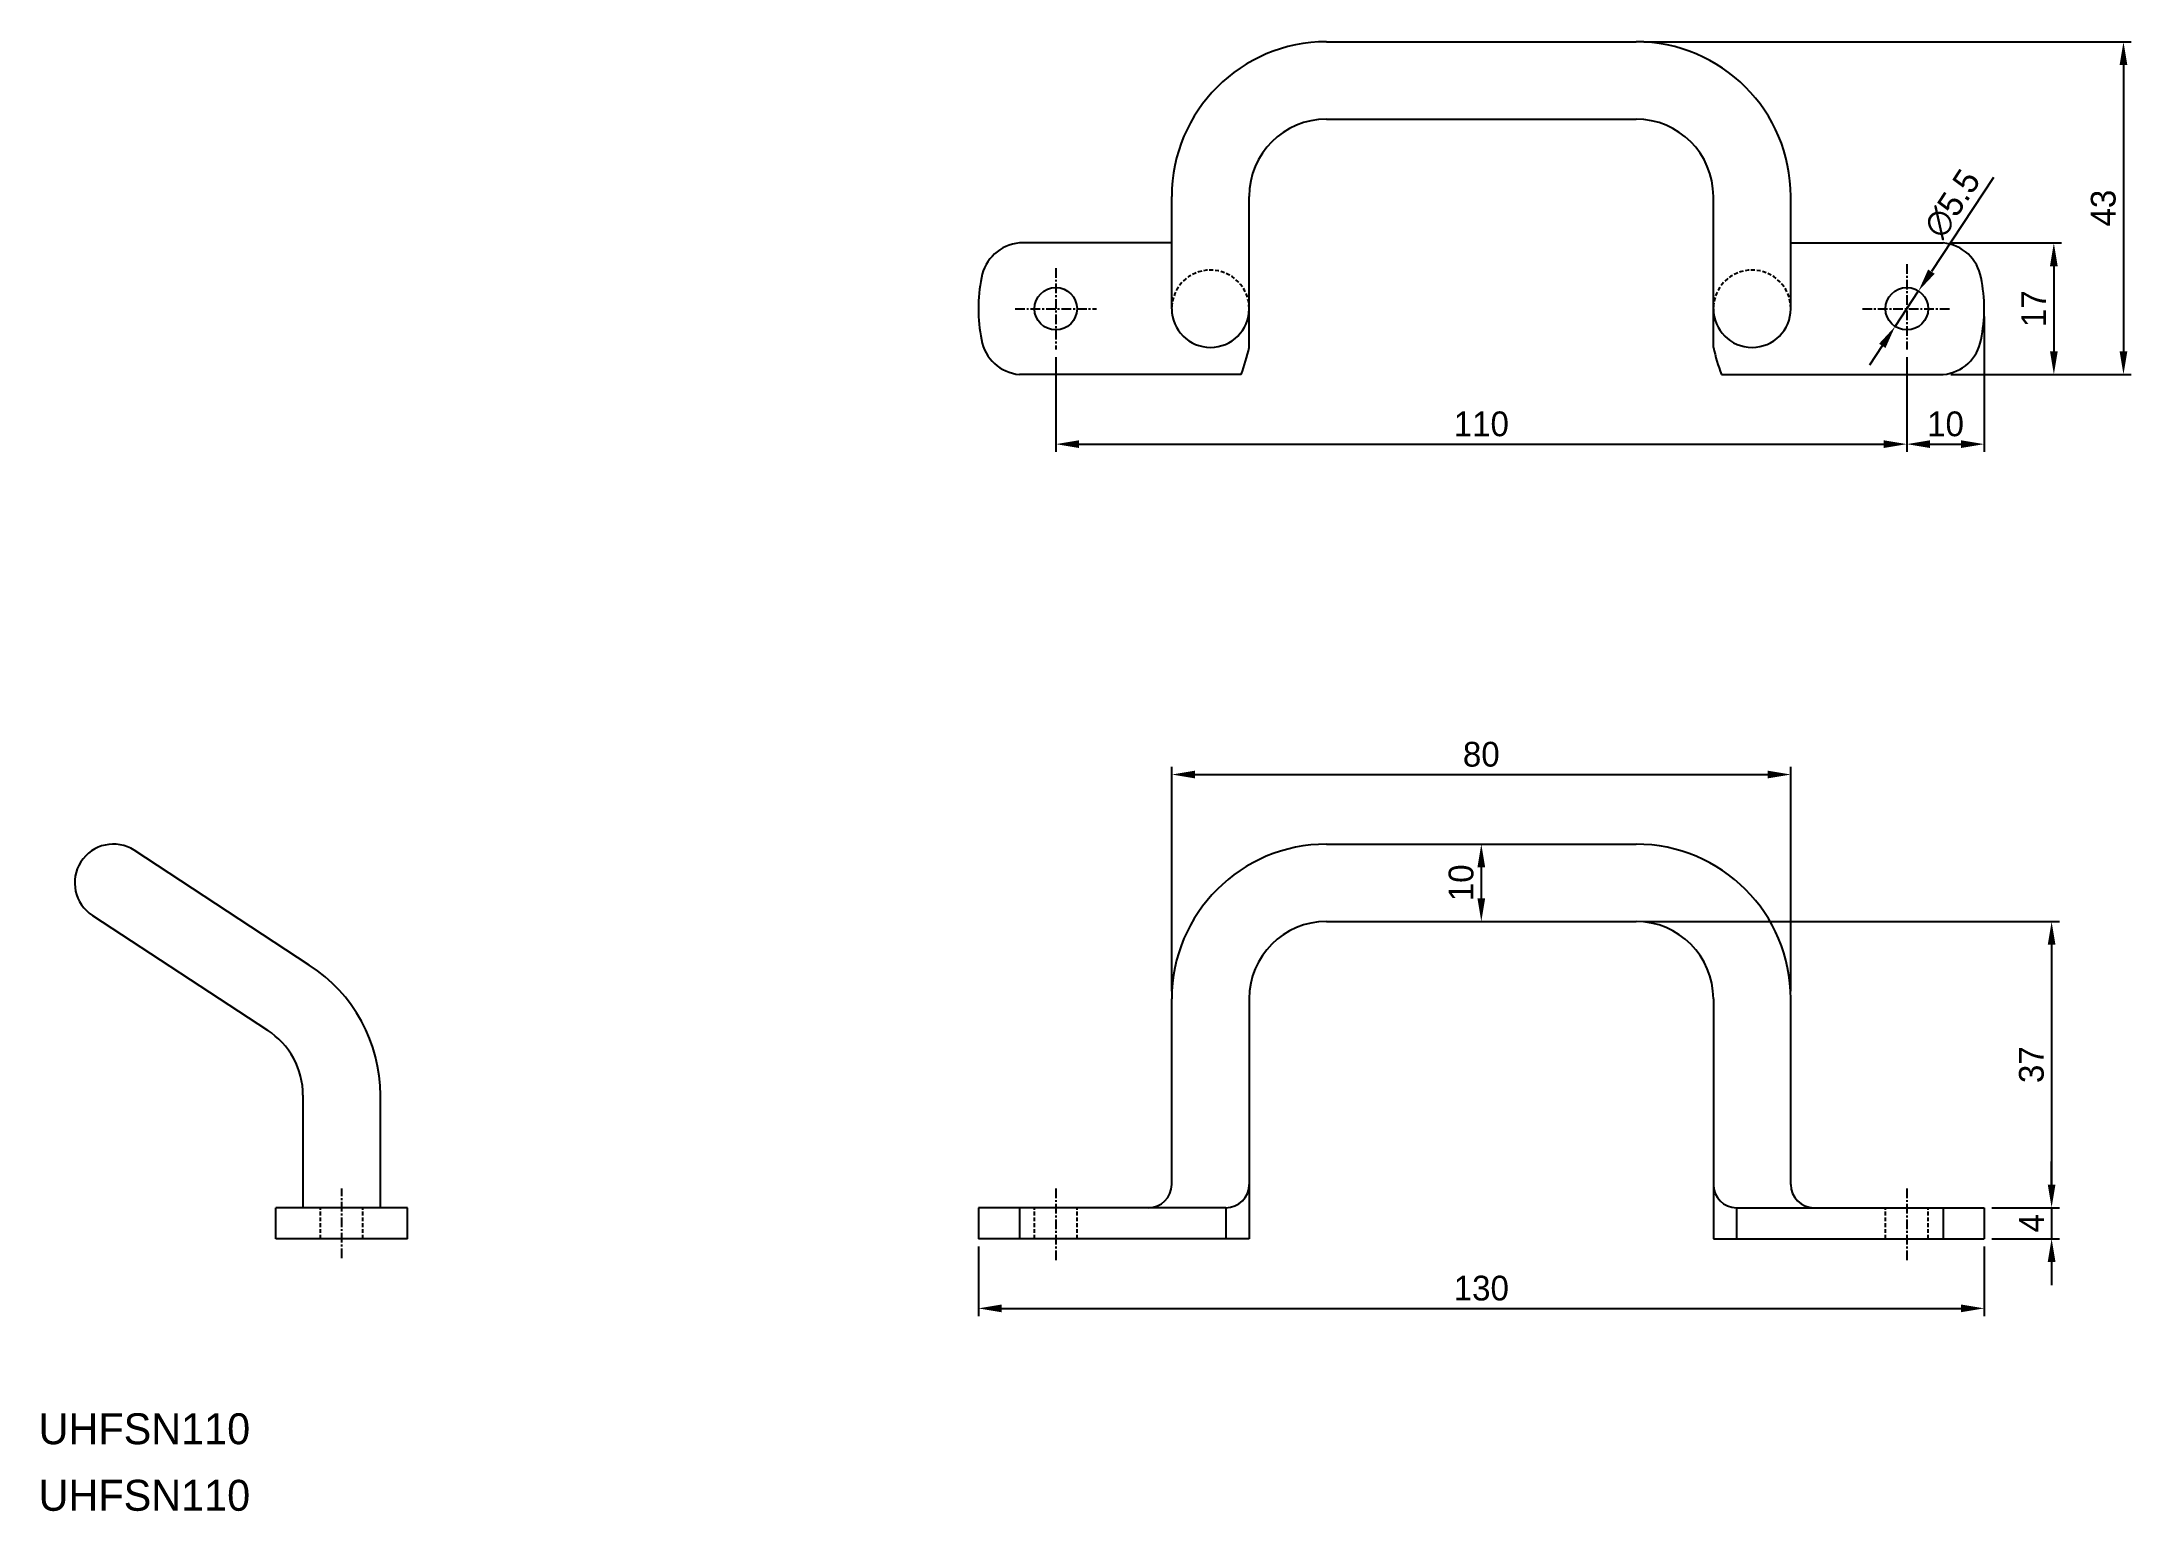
# Model space of a CAD drawing. Extents: x 0 to 270, y 0 to 190.
import ezdxf

# ---------------------------------------------------------------- set-up
doc = ezdxf.new("R2010")
doc.units = 0
doc.header["$MEASUREMENT"] = 0
doc.linetypes.add('CENTER', pattern=[2, 1.25, -0.25, 0.25, -0.25])
doc.linetypes.add('DASHED', pattern=[0.75, 0.5, -0.25])
doc.layers.get('0').update_dxf_attribs({"linetype": 'CONTINUOUS'})
doc.layers.get('DEFPOINTS').update_dxf_attribs({"linetype": 'CONTINUOUS'})
doc.layers.add('CENTER', color=1, linetype='CENTER')
doc.layers.add('SIZE', color=7, linetype='CONTINUOUS')
doc.dimstyles.new('MISUMI', dxfattribs={"dimtxt": 3.2, "dimasz": 3, "dimexe": 1, "dimexo": 1, "dimgap": 1, "dimtad": 1, "dimdec": 4, "dimdsep": 46, "dimtxsty": 'STANDARD', "dimcen": 0, "dimadec": 0, "dimazin": 0, "dimtfac": 0.6, "dimtdec": 4, "dimtix": 1, "dimtmove": 2, "dimatfit": 3, "dimfxl": 1, "dimtvp": 1, "dimtolj": 1, "dimarcsym": 0})

# ---------------------------------------------------------------- blocks, each defined once
blk = doc.blocks.new('*D16')
at = {"layer": 'DEFPOINTS', "color": 0, "linetype": 'Continuous'}
for p in [(121.46, 35.16), (251.46, 35.16), (251.46, 26.16)]:
    blk.add_point(p, dxfattribs=at)
at = {"layer": 'SIZE', "color": 0, "linetype": 'Continuous', "lineweight": -2}
for p, q in [((121.46, 34.16), (121.46, 25.16)), ((251.46, 34.16), (251.46, 25.16)), ((124.46, 26.16), (248.46, 26.16))]:
    blk.add_line(p, q, dxfattribs=at)
at = {"layer": 'SIZE', "color": 0, "linetype": 'Continuous'}
for points in [[(124.46, 26.66), (124.46, 25.66), (121.46, 26.16)], [(248.46, 26.66), (248.46, 25.66), (251.46, 26.16)]]:
    blk.add_solid(points, dxfattribs=at)
at = {"layer": 'SIZE', "color": 0, "linetype": 'Continuous', "insert": (186.46, 28.76), "char_height": 3.2, "attachment_point": 5}
blk.add_mtext('\\A1;130', dxfattribs=at)
blk = doc.blocks.new('*D17')
at = {"layer": 'DEFPOINTS', "color": 0, "linetype": 'Continuous'}
for p in [(226.46, 95.16), (146.46, 66.16), (226.46, 66.16)]:
    blk.add_point(p, dxfattribs=at)
at = {"layer": 'SIZE', "color": 0, "linetype": 'Continuous', "lineweight": -2}
for p, q in [((146.46, 67.16), (146.46, 96.16)), ((149.46, 95.16), (223.46, 95.16)), ((226.46, 67.16), (226.46, 96.16))]:
    blk.add_line(p, q, dxfattribs=at)
at = {"layer": 'SIZE', "color": 0, "linetype": 'Continuous'}
for points in [[(149.46, 95.66), (149.46, 94.66), (146.46, 95.16)], [(223.46, 95.66), (223.46, 94.66), (226.46, 95.16)]]:
    blk.add_solid(points, dxfattribs=at)
at = {"layer": 'SIZE', "color": 0, "linetype": 'Continuous', "insert": (186.46, 97.76), "char_height": 3.2, "attachment_point": 5}
blk.add_mtext('\\A1;80', dxfattribs=at)
blk = doc.blocks.new('*D18')
at = {"layer": 'DEFPOINTS', "color": 0, "linetype": 'Continuous'}
for p in [(186.46, 86.16), (186.46, 76.16), (186.46, 76.16)]:
    blk.add_point(p, dxfattribs=at)
at = {"layer": 'SIZE', "color": 0, "linetype": 'Continuous', "lineweight": -2}
blk.add_line((186.46, 83.16), (186.46, 79.16), dxfattribs=at)
at = {"layer": 'SIZE', "color": 0, "linetype": 'Continuous'}
for points in [[(185.96, 83.16), (186.96, 83.16), (186.46, 86.16)], [(185.96, 79.16), (186.96, 79.16), (186.46, 76.16)]]:
    blk.add_solid(points, dxfattribs=at)
at = {"layer": 'SIZE', "color": 0, "linetype": 'Continuous', "insert": (183.86, 81.16), "char_height": 3.2, "attachment_point": 5, "rotation": 90}
blk.add_mtext('\\A1;10', dxfattribs=at)
blk = doc.blocks.new('*D19')
at = {"layer": 'DEFPOINTS', "color": 0, "linetype": 'Continuous'}
for p in [(206.46, 76.16), (251.46, 39.16), (260.17, 39.16)]:
    blk.add_point(p, dxfattribs=at)
at = {"layer": 'SIZE', "color": 0, "linetype": 'Continuous', "lineweight": -2}
for p, q in [((207.46, 76.16), (261.17, 76.16)), ((260.17, 73.16), (260.17, 42.16)), ((252.46, 39.16), (261.17, 39.16))]:
    blk.add_line(p, q, dxfattribs=at)
at = {"layer": 'SIZE', "color": 0, "linetype": 'Continuous'}
for points in [[(259.67, 73.16), (260.67, 73.16), (260.17, 76.16)], [(259.67, 42.16), (260.67, 42.16), (260.17, 39.16)]]:
    blk.add_solid(points, dxfattribs=at)
at = {"layer": 'SIZE', "color": 0, "linetype": 'Continuous', "insert": (257.57, 57.66), "char_height": 3.2, "attachment_point": 5, "rotation": 90}
blk.add_mtext('\\A1;37', dxfattribs=at)
blk = doc.blocks.new('*D20')
at = {"layer": 'DEFPOINTS', "color": 0, "linetype": 'Continuous'}
for p in [(251.46, 39.16), (251.46, 35.16), (260.17, 35.16)]:
    blk.add_point(p, dxfattribs=at)
at = {"layer": 'SIZE', "color": 0, "linetype": 'Continuous', "lineweight": -2}
for p, q in [((260.17, 42.16), (260.17, 45.16)), ((252.46, 39.16), (261.17, 39.16)), ((260.17, 39.16), (260.17, 35.16)), ((252.46, 35.16), (261.17, 35.16)), ((260.17, 32.16), (260.17, 29.16))]:
    blk.add_line(p, q, dxfattribs=at)
at = {"layer": 'SIZE', "color": 0, "linetype": 'Continuous'}
for points in [[(259.67, 42.16), (260.67, 42.16), (260.17, 39.16)], [(259.67, 32.16), (260.67, 32.16), (260.17, 35.16)]]:
    blk.add_solid(points, dxfattribs=at)
at = {"layer": 'SIZE', "color": 0, "linetype": 'Continuous', "insert": (257.57, 37.16), "char_height": 3.2, "attachment_point": 5, "rotation": 90}
blk.add_mtext('\\A1;4', dxfattribs=at)
blk = doc.blocks.new('*D21')
at = {"layer": 'DEFPOINTS', "color": 0, "linetype": 'Continuous'}
for p in [(131.46, 150.11), (241.46, 150.11), (241.46, 137.86)]:
    blk.add_point(p, dxfattribs=at)
at = {"layer": 'SIZE', "color": 0, "linetype": 'Continuous', "lineweight": -2}
for p, q in [((131.46, 149.11), (131.46, 136.86)), ((241.46, 149.11), (241.46, 136.86)), ((134.46, 137.86), (238.46, 137.86))]:
    blk.add_line(p, q, dxfattribs=at)
at = {"layer": 'SIZE', "color": 0, "linetype": 'Continuous'}
for points in [[(134.46, 138.36), (134.46, 137.36), (131.46, 137.86)], [(238.46, 138.36), (238.46, 137.36), (241.46, 137.86)]]:
    blk.add_solid(points, dxfattribs=at)
at = {"layer": 'SIZE', "color": 0, "linetype": 'Continuous', "insert": (186.46, 140.46), "char_height": 3.2, "attachment_point": 5}
blk.add_mtext('\\A1;110', dxfattribs=at)
blk = doc.blocks.new('*D22')
at = {"layer": 'DEFPOINTS', "color": 0, "linetype": 'Continuous'}
for p in [(246.15, 163.86), (246.15, 146.86), (260.46, 146.86)]:
    blk.add_point(p, dxfattribs=at)
at = {"layer": 'SIZE', "color": 0, "linetype": 'Continuous', "lineweight": -2}
for p, q in [((247.15, 163.86), (261.46, 163.86)), ((260.46, 160.86), (260.46, 149.86)), ((247.15, 146.86), (261.46, 146.86))]:
    blk.add_line(p, q, dxfattribs=at)
at = {"layer": 'SIZE', "color": 0, "linetype": 'Continuous'}
for points in [[(259.96, 160.86), (260.96, 160.86), (260.46, 163.86)], [(259.96, 149.86), (260.96, 149.86), (260.46, 146.86)]]:
    blk.add_solid(points, dxfattribs=at)
at = {"layer": 'SIZE', "color": 0, "linetype": 'Continuous', "insert": (257.86, 155.36), "char_height": 3.2, "attachment_point": 5, "rotation": 90}
blk.add_mtext('\\A1;17', dxfattribs=at)
blk = doc.blocks.new('*D23')
at = {"layer": 'DEFPOINTS', "color": 0, "linetype": 'Continuous'}
for p in [(206.46, 189.86), (246.15, 146.86), (269.46, 146.86)]:
    blk.add_point(p, dxfattribs=at)
at = {"layer": 'SIZE', "color": 0, "linetype": 'Continuous', "lineweight": -2}
for p, q in [((207.46, 189.86), (270.46, 189.86)), ((269.46, 186.86), (269.46, 149.86)), ((247.15, 146.86), (270.46, 146.86))]:
    blk.add_line(p, q, dxfattribs=at)
at = {"layer": 'SIZE', "color": 0, "linetype": 'Continuous'}
for points in [[(268.96, 186.86), (269.96, 186.86), (269.46, 189.86)], [(268.96, 149.86), (269.96, 149.86), (269.46, 146.86)]]:
    blk.add_solid(points, dxfattribs=at)
at = {"layer": 'SIZE', "color": 0, "linetype": 'Continuous', "insert": (266.86, 168.36), "char_height": 3.2, "attachment_point": 5, "rotation": 90}
blk.add_mtext('\\A1;43', dxfattribs=at)
blk = doc.blocks.new('*D24')
at = {"layer": 'DEFPOINTS', "color": 0, "linetype": 'Continuous'}
for p in [(251.46, 155.36), (241.46, 149.11), (251.46, 137.86)]:
    blk.add_point(p, dxfattribs=at)
at = {"layer": 'SIZE', "color": 0, "linetype": 'Continuous', "lineweight": -2}
for p, q in [((251.46, 154.36), (251.46, 136.86)), ((241.46, 148.11), (241.46, 136.86)), ((244.46, 137.86), (248.46, 137.86))]:
    blk.add_line(p, q, dxfattribs=at)
at = {"layer": 'SIZE', "color": 0, "linetype": 'Continuous'}
for points in [[(244.46, 138.36), (244.46, 137.36), (241.46, 137.86)], [(248.46, 138.36), (248.46, 137.36), (251.46, 137.86)]]:
    blk.add_solid(points, dxfattribs=at)
at = {"layer": 'SIZE', "color": 0, "linetype": 'Continuous', "insert": (246.46, 140.46), "char_height": 3.2, "attachment_point": 5}
blk.add_mtext('\\A1;10', dxfattribs=at)
blk = doc.blocks.new('*D25')
at = {"layer": 'DEFPOINTS', "color": 0, "linetype": 'Continuous'}
for p in [(242.97, 157.66), (239.94, 153.07)]:
    blk.add_point(p, dxfattribs=at)
at = {"layer": 'SIZE', "color": 0, "linetype": 'Continuous', "lineweight": -2}
for p, q in [((252.68, 172.34), (244.63, 160.16)), ((239.94, 153.07), (242.97, 157.66)), ((238.29, 150.57), (236.63, 148.06))]:
    blk.add_line(p, q, dxfattribs=at)
at = {"layer": 'SIZE', "color": 0, "linetype": 'Continuous'}
for points in [[(244.21, 160.43), (245.05, 159.88), (242.97, 157.66)], [(237.87, 150.84), (238.7, 150.29), (239.94, 153.07)]]:
    blk.add_solid(points, dxfattribs=at)
at = {"layer": 'SIZE', "color": 0, "linetype": 'Continuous', "insert": (247.32, 168.93), "char_height": 3.2, "attachment_point": 5, "rotation": 56.52}
blk.add_mtext('\\A1;∅5.5', dxfattribs=at)

msp = doc.modelspace()

# ---------------------------------------------------------------- linework, layer by layer
at = {"color": 7, "linetype": 'Continuous'}
for p, q in [((166.45769, 189.86261), (206.45769, 189.86261)), ((166.45769, 179.86261), (206.45769, 179.86261)), ((146.45769, 155.36261), (146.45769, 169.86261)), ((156.45769, 150.36261), (156.45769, 169.86261)), ((216.45769, 150.36261), (216.45769, 169.86261)), ((226.45769, 155.36261), (226.45769, 169.86261)), ((146.45769, 163.86261), (126.76075, 163.86261)), ((226.45769, 163.86261), (246.15463, 163.86261)), ((155.42308, 146.86261), (126.76075, 146.86261)), ((217.49231, 146.86261), (246.15463, 146.86261)), ((34.97963, 70.52597), (12.37325, 85.36716)), ((166.45769, 86.1602), (206.45769, 86.1602)), ((6.969, 76.95324), (29.57538, 62.11204)), ((166.45769, 76.1602), (206.45769, 76.1602)), ((146.45769, 42.1602), (146.45769, 66.1602)), ((156.45769, 66.1602), (156.45769, 35.1602)), ((216.45769, 66.1602), (216.45769, 35.1602)), ((226.45769, 42.1602), (226.45769, 66.1602)), ((34.17113, 53.69812), (34.17113, 39.1602)), ((44.17113, 39.1602), (44.17113, 53.69812)), ((47.67113, 39.1602), (30.67113, 39.1602)), ((30.67113, 35.1602), (30.67113, 39.1602)), ((47.67113, 35.1602), (47.67113, 39.1602)), ((121.45769, 39.1602), (121.45769, 35.1602)), ((153.45769, 39.1602), (121.45769, 39.1602)), ((126.76075, 39.1602), (126.76075, 35.1602)), ((153.45584, 39.1602), (153.45584, 35.1602)), ((219.45769, 39.1602), (251.45769, 39.1602)), ((219.45954, 39.1602), (219.45954, 35.1602)), ((246.15463, 39.1602), (246.15463, 35.1602)), ((251.45769, 39.1602), (251.45769, 35.1602)), ((47.67113, 35.1602), (30.67113, 35.1602)), ((156.45769, 35.1602), (121.45769, 35.1602)), ((216.45769, 35.1602), (251.45769, 35.1602))]:
    msp.add_line(p, q, dxfattribs=at)
at = {"color": 3, "linetype": 'DASHED'}
for p, q in [((36.42113, 35.1602), (36.42113, 39.1602)), ((41.92113, 35.1602), (41.92113, 39.1602)), ((128.70769, 35.1602), (128.70769, 39.1602)), ((134.20769, 35.1602), (134.20769, 39.1602)), ((238.70769, 35.1602), (238.70769, 39.1602)), ((244.20769, 35.1602), (244.20769, 39.1602))]:
    msp.add_line(p, q, dxfattribs=at)
at = {"color": 7, "linetype": 'Continuous'}
for centre in [(131.45769, 155.36261), (241.45769, 155.36261)]:
    msp.add_circle(centre, 2.75, dxfattribs=at)
for centre, radius, start, end in [((166.45769, 169.86261), 20, 90, 180), ((206.45769, 169.86261), 20, 0, 90), ((166.45769, 169.86261), 10, 90, 180), ((206.45769, 169.86261), 10, 0, 90), ((127.25014, 158.41316), 5.47138, 95.1317019, 170.0068927), ((245.66524, 158.41316), 5.47138, 9.9931073, 84.8682981), ((141.45769, 155.36261), 20, 168.463041, 191.536959), ((231.45769, 155.36261), 20, 348.463041, 11.536959), ((151.45769, 155.36261), 5, 180, 0), ((221.45769, 155.36261), 5, 180, 0), ((127.25014, 152.31205), 5.47138, 189.9931073, 264.8682981), ((245.66524, 152.31205), 5.47138, 275.1317019, 350.0068927), ((130.64125, 156.09113), 26.44437, 339.5751316, 347.4890896), ((242.27414, 156.09113), 26.44437, 192.5109104, 200.4248684), ((9.67113, 81.1602), 5, 57.287419, 237.287419), ((166.45769, 66.1602), 20, 90, 180), ((206.45769, 66.1602), 20, 0, 90), ((166.45769, 66.1602), 10, 90, 180), ((206.45769, 66.1602), 10, 0, 90), ((24.17113, 53.69812), 20, 0, 57.287419), ((24.17113, 53.69812), 10, 0, 57.287419), ((143.45769, 42.1602), 3, 270, 0), ((153.45769, 42.1602), 3, 270, 0), ((219.45769, 42.1602), 3, 180, 270), ((229.45769, 42.1602), 3, 180, 270)]:
    msp.add_arc(centre, radius, start, end, dxfattribs=at)
at = {"color": 3, "linetype": 'DASHED'}
for centre in [(151.45769, 155.36261), (221.45769, 155.36261)]:
    msp.add_arc(centre, 5, 0, 180, dxfattribs=at)
at = {"layer": 'CENTER', "color": 1, "linetype": 'CENTER'}
for p, q in [((131.45769, 160.61261), (131.45769, 150.11261)), ((241.45769, 161.11261), (241.45769, 150.11261)), ((126.20769, 155.36261), (136.70769, 155.36261)), ((235.70769, 155.36261), (247.20769, 155.36261)), ((39.17113, 32.6602), (39.17113, 41.6602)), ((131.45769, 41.6602), (131.45769, 32.1602)), ((241.45769, 41.6602), (241.45769, 32.1602))]:
    msp.add_line(p, q, dxfattribs=at)

# ---------------------------------------------------------------- texts
at = {"color": 7, "linetype": 'Continuous'}
for p in [(0, 8.59871), (0, 0)]:
    msp.add_text('UHFSN110', height=4, dxfattribs=at).set_placement(p)

# ---------------------------------------------------------------- dimensions: what is measured, and where the dimension line sits
at = {"layer": 'SIZE', "color": 7, "linetype": 'Continuous'}
for base, p1, p2, picture, middle in [((269.45769, 146.86261), (206.45769, 189.86261), (246.15463, 146.86261), '*D23', (266.85769, 168.36261)), ((260.45769, 146.86261), (246.15463, 163.86261), (246.15463, 146.86261), '*D22', (257.85769, 155.36261)), ((186.45769, 76.1602), (186.45769, 86.1602), (186.45769, 76.1602), '*D18', (183.85769, 81.1602)), ((260.17019, 39.1602), (206.45769, 76.1602), (251.45769, 39.1602), '*D19', (257.57019, 57.6602)), ((260.17019, 35.1602), (251.45769, 39.1602), (251.45769, 35.1602), '*D20', (257.57019, 37.1602))]:
    dim = msp.add_linear_dim(base=base, p1=p1, p2=p2, angle=90, dimstyle='MISUMI', dxfattribs=at)
    dim.commit()
    dim.dimension.update_dxf_attribs({"geometry": picture, "text_midpoint": middle})
dim = msp.add_diameter_dim_2p(p1=(239.94066, 153.06889), p2=(242.97472, 157.65632), dimstyle='MISUMI', dxfattribs=at)
dim.commit()
dim.dimension.update_dxf_attribs({"geometry": '*D25', "text_midpoint": (247.31554, 168.93273)})
for base, p1, p2, picture, middle in [((251.45769, 137.86261), (241.45769, 149.11261), (251.45769, 155.36261), '*D24', (246.45769, 140.46261)), ((241.45769, 137.86261), (131.45769, 150.11261), (241.45769, 150.11261), '*D21', (186.45769, 140.46261)), ((226.45769, 95.1602), (146.45769, 66.1602), (226.45769, 66.1602), '*D17', (186.45769, 97.7602)), ((251.45769, 26.1602), (121.45769, 35.1602), (251.45769, 35.1602), '*D16', (186.45769, 28.7602))]:
    dim = msp.add_linear_dim(base=base, p1=p1, p2=p2, dimstyle='MISUMI', dxfattribs=at)
    dim.commit()
    dim.dimension.update_dxf_attribs({"geometry": picture, "text_midpoint": middle})

doc.saveas('drawing.dxf')
